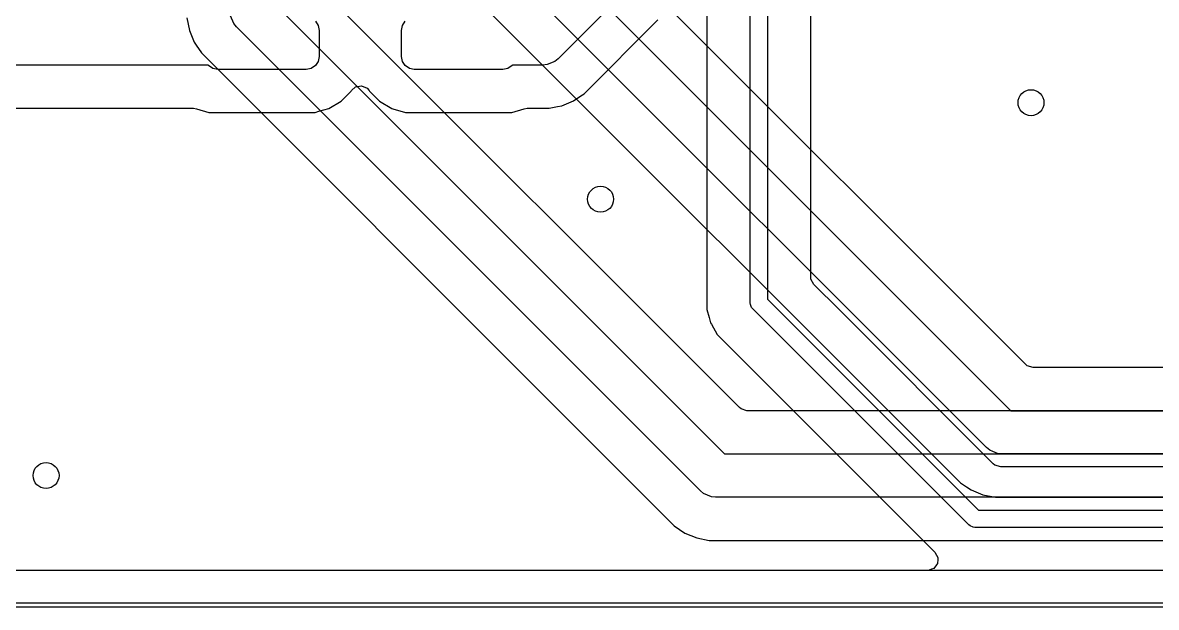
# Model space of a CAD drawing. Header units: inches. Extents: x 6.55 to 9.8, y -8.74 to -3.15.
# Drawn here: x 7.637 to 8.154, y -8.741 to -8.475 of the extents above; entities that cross this region are included whole.
import ezdxf

# ---------------------------------------------------------------- set-up
doc = ezdxf.new("R2010")
doc.units = ezdxf.units.IN
doc.header["$MEASUREMENT"] = 0
doc.layers.add('Edge.Cuts', color=254, linetype='CONTINUOUS', true_color=0xd0d2cd)

msp = doc.modelspace()

# ---------------------------------------------------------------- linework, layer by layer
at = {"layer": 'Edge.Cuts', "linetype": 'CONTINUOUS'}
for p, q in [((7.53296, -8.09733), (8.08721, -8.65157)), ((8.07617, -8.66838), (7.51904, -8.11125)), ((7.56487, -8.18495), (8.0643, -8.68437)), ((8.09394, -8.63044), (7.88658, -8.42308)), ((7.9685, -8.60236), (7.9685, -8.45261)), ((7.97638, -8.45261), (7.97638, -8.60073)), ((7.96356, -8.65013), (7.77235, -8.45891)), ((7.75121, -8.46564), (7.95683, -8.67126)), ((7.9105, -8.46168), (7.88098, -8.49121)), ((7.9488, -8.46437), (7.9488, -8.59895)), ((7.99608, -8.59055), (7.99608, -8.46437)), ((7.73319, -8.47518), (7.73172, -8.47164)), ((7.71182, -8.47263), (7.71296, -8.47834)), ((7.73319, -8.47519), (7.73319, -8.47518)), ((7.73441, -8.47668), (7.73319, -8.47519)), ((7.9458, -8.68806), (7.73441, -8.47668)), ((7.77042, -8.47417), (7.7717, -8.47609)), ((7.7717, -8.47609), (7.77215, -8.47835)), ((7.80955, -8.47835), (7.81, -8.47609)), ((7.81, -8.47609), (7.81128, -8.47417)), ((7.89285, -8.5072), (7.92649, -8.47356)), ((7.71296, -8.47834), (7.71296, -8.47834)), ((7.71296, -8.47834), (7.71519, -8.48371)), ((7.77215, -8.47835), (7.77215, -8.49016)), ((7.80955, -8.49016), (7.80955, -8.47835)), ((7.71519, -8.48371), (7.71519, -8.48371)), ((7.71519, -8.48371), (7.71611, -8.4851)), ((7.71611, -8.4851), (7.71611, -8.4851)), ((7.71611, -8.4851), (7.71842, -8.48855)), ((7.71842, -8.48855), (7.71842, -8.48855)), ((7.71842, -8.48855), (7.87733, -8.64746)), ((7.7717, -8.49242), (7.77042, -8.49433)), ((7.77215, -8.49016), (7.7717, -8.49242)), ((7.81, -8.49242), (7.80955, -8.49016)), ((7.81128, -8.49433), (7.81, -8.49242)), ((7.87948, -8.49244), (7.87594, -8.49391)), ((7.88098, -8.49121), (7.87948, -8.49244)), ((7.87948, -8.49244), (7.87948, -8.49244)), ((7.72155, -8.49409), (7.59843, -8.49409)), ((7.72171, -8.49433), (7.72155, -8.49409)), ((7.72363, -8.49561), (7.72171, -8.49433)), ((7.72589, -8.49606), (7.72363, -8.49561)), ((7.76624, -8.49606), (7.72589, -8.49606)), ((7.7685, -8.49561), (7.76624, -8.49606)), ((7.77042, -8.49433), (7.7685, -8.49561)), ((7.81319, -8.49561), (7.81128, -8.49433)), ((7.81545, -8.49606), (7.81319, -8.49561)), ((7.85581, -8.49606), (7.81545, -8.49606)), ((7.85807, -8.49561), (7.85581, -8.49606)), ((7.85998, -8.49433), (7.85807, -8.49561)), ((7.86014, -8.49409), (7.85998, -8.49433)), ((7.87402, -8.49409), (7.86014, -8.49409)), ((7.87594, -8.49391), (7.87402, -8.49409)), ((7.78206, -8.51055), (7.78664, -8.50598)), ((7.78664, -8.50597), (7.78665, -8.50596)), ((7.78664, -8.50598), (7.78664, -8.50597)), ((7.78665, -8.50596), (7.78683, -8.50574)), ((7.78683, -8.50574), (7.78686, -8.50576)), ((7.78686, -8.50576), (7.78865, -8.50409)), ((7.78865, -8.50409), (7.79136, -8.5036)), ((7.79136, -8.5036), (7.7939, -8.50465)), ((7.7939, -8.50465), (7.79486, -8.50574)), ((7.79486, -8.50574), (7.79487, -8.50574)), ((7.79487, -8.50574), (7.79503, -8.50594)), ((7.79503, -8.50594), (7.79505, -8.50597)), ((7.79505, -8.50597), (7.79506, -8.50598)), ((7.79506, -8.50598), (7.79506, -8.50598)), ((7.79506, -8.50598), (7.79506, -8.50598)), ((7.79506, -8.50598), (7.79963, -8.51055)), ((7.89135, -8.5082), (7.89285, -8.5072)), ((7.77649, -8.51385), (7.78206, -8.51055)), ((7.79963, -8.51055), (7.79963, -8.51055)), ((7.79963, -8.51055), (7.79963, -8.51055)), ((7.79963, -8.51055), (7.8052, -8.51385)), ((7.87693, -8.5138), (7.88077, -8.51304)), ((7.88077, -8.51304), (7.88263, -8.51266)), ((7.88263, -8.51266), (7.88801, -8.51044)), ((7.88801, -8.51044), (7.89135, -8.5082)), ((7.59552, -8.5138), (7.71477, -8.5138)), ((7.71477, -8.5138), (7.71613, -8.51399)), ((7.71613, -8.51399), (7.72185, -8.51565)), ((7.72185, -8.51565), (7.72185, -8.51565)), ((7.72185, -8.51565), (7.72185, -8.51565)), ((7.72185, -8.51565), (7.7233, -8.51577)), ((7.7233, -8.51577), (7.7233, -8.51577)), ((7.7233, -8.51577), (7.76883, -8.51577)), ((7.76883, -8.51577), (7.77028, -8.51565)), ((7.76883, -8.51577), (7.76883, -8.51577)), ((7.77028, -8.51565), (7.77192, -8.51518)), ((7.77028, -8.51565), (7.77028, -8.51565)), ((7.77028, -8.51565), (7.77028, -8.51565)), ((7.77192, -8.51518), (7.77649, -8.51385)), ((7.8052, -8.51385), (7.8057, -8.51399)), ((7.8057, -8.51399), (7.81141, -8.51565)), ((7.81141, -8.51565), (7.81141, -8.51565)), ((7.81141, -8.51565), (7.81141, -8.51565)), ((7.81141, -8.51565), (7.81287, -8.51577)), ((7.81287, -8.51577), (7.81287, -8.51577)), ((7.81287, -8.51577), (7.85839, -8.51577)), ((7.85839, -8.51577), (7.85985, -8.51565)), ((7.85839, -8.51577), (7.85839, -8.51577)), ((7.85985, -8.51565), (7.86556, -8.51399)), ((7.85985, -8.51565), (7.85985, -8.51565)), ((7.85985, -8.51565), (7.85985, -8.51565)), ((7.86556, -8.51399), (7.86692, -8.5138)), ((7.86692, -8.5138), (7.87693, -8.5138)), ((7.99619, -8.59159), (7.99608, -8.59055)), ((7.99751, -8.594), (7.99619, -8.59159)), ((8.00903, -8.60552), (7.99751, -8.594)), ((7.9488, -8.59895), (7.9488, -8.59895)), ((7.9488, -8.59895), (7.9488, -8.60547)), ((7.97638, -8.60073), (8.0725, -8.69685)), ((7.9488, -8.60547), (7.9488, -8.60547)), ((7.9488, -8.60547), (7.9488, -8.60547)), ((7.9488, -8.60547), (7.94978, -8.60914)), ((7.96858, -8.60313), (7.9685, -8.60236)), ((7.96917, -8.60455), (7.96858, -8.60313)), ((7.96966, -8.60515), (7.96917, -8.60455)), ((8.06808, -8.70357), (7.96966, -8.60515)), ((8.07923, -8.67572), (8.00903, -8.60552)), ((7.94978, -8.60914), (7.95041, -8.61149)), ((7.95041, -8.61149), (7.95082, -8.61219)), ((7.95082, -8.61219), (7.95082, -8.61219)), ((7.95082, -8.61219), (7.95352, -8.61688)), ((7.95352, -8.61688), (7.95352, -8.61688)), ((7.95352, -8.61688), (7.9582, -8.62156)), ((7.9582, -8.62156), (7.9582, -8.62156)), ((7.9582, -8.62156), (8.05195, -8.7153)), ((8.09475, -8.6311), (8.09394, -8.63044)), ((8.09739, -8.63187), (8.09475, -8.6311)), ((8.18787, -8.63187), (8.09739, -8.63187)), ((7.87733, -8.64746), (7.92981, -8.69994)), ((7.96438, -8.65078), (7.96356, -8.65013)), ((7.96702, -8.65156), (7.96438, -8.65078)), ((8.54716, -8.65156), (7.96702, -8.65156)), ((8.08721, -8.65157), (9.09041, -8.65157)), ((7.95683, -8.67126), (8.55734, -8.67126)), ((8.07766, -8.6696), (8.07617, -8.66838)), ((8.07909, -8.67019), (8.07766, -8.6696)), ((8.08121, -8.67107), (8.07909, -8.67019)), ((8.08313, -8.67126), (8.08121, -8.67107)), ((9.09449, -8.67126), (8.08313, -8.67126)), ((8.08004, -8.67637), (8.07923, -8.67572)), ((8.08268, -8.67715), (8.08004, -8.67637)), ((8.22953, -8.67715), (8.08268, -8.67715)), ((7.94729, -8.68929), (7.9458, -8.68806)), ((8.0643, -8.68437), (8.06709, -8.68623)), ((8.06709, -8.68623), (8.06709, -8.68623)), ((8.06709, -8.68623), (8.06914, -8.6876)), ((8.06914, -8.6876), (8.06914, -8.6876)), ((8.06914, -8.6876), (8.07451, -8.68983)), ((7.95084, -8.69076), (7.94729, -8.68929)), ((7.94729, -8.68929), (7.94729, -8.68929)), ((7.95276, -8.69094), (7.95084, -8.69076)), ((8.56142, -8.69094), (7.95276, -8.69094)), ((8.07451, -8.68983), (8.07451, -8.68983)), ((8.07451, -8.68983), (8.07451, -8.68983)), ((8.07451, -8.68983), (8.07451, -8.68983)), ((8.07451, -8.68983), (8.08022, -8.69096)), ((8.08022, -8.69096), (8.08022, -8.69096)), ((8.08022, -8.69096), (9.0974, -8.69096)), ((8.0725, -8.69685), (9.32908, -8.69685)), ((7.92981, -8.69994), (7.92981, -8.69994)), ((7.92981, -8.69994), (7.93207, -8.7022)), ((7.93207, -8.7022), (7.93392, -8.70405)), ((7.93392, -8.70405), (7.93876, -8.70729)), ((8.06868, -8.70406), (8.06808, -8.70357)), ((8.0701, -8.70465), (8.06868, -8.70406)), ((7.93876, -8.70729), (7.93876, -8.70729)), ((7.93876, -8.70729), (7.94414, -8.70951)), ((8.07087, -8.70472), (8.0701, -8.70465)), ((9.33071, -8.70472), (8.07087, -8.70472)), ((7.94414, -8.70951), (7.94414, -8.70951)), ((7.94414, -8.70951), (7.94414, -8.70951)), ((7.94414, -8.70951), (7.94414, -8.70951)), ((7.94414, -8.70951), (7.94985, -8.71065)), ((7.94985, -8.71065), (7.94985, -8.71065)), ((7.94985, -8.71065), (8.56433, -8.71065)), ((8.05195, -8.7153), (8.05195, -8.7153)), ((8.05195, -8.7153), (8.0526, -8.71596)), ((8.0526, -8.71596), (8.0527, -8.71606)), ((8.0527, -8.71606), (8.05346, -8.71745)), ((8.05346, -8.71745), (8.05402, -8.71847)), ((8.05395, -8.71937), (8.05382, -8.72121)), ((8.05402, -8.71847), (8.05395, -8.71937)), ((8.05402, -8.71847), (8.05402, -8.71847)), ((8.05402, -8.71847), (8.05402, -8.71847)), ((8.04925, -8.72439), (7.57451, -8.72439)), ((9.64416, -8.72439), (7.57451, -8.72439)), ((9.64416, -8.72439), (7.57451, -8.72439)), ((9.64416, -8.72439), (7.57451, -8.72439)), ((8.0496, -8.72438), (8.04925, -8.72439)), ((8.05116, -8.72379), (8.0496, -8.72438)), ((8.05217, -8.72342), (8.05116, -8.72379)), ((8.05341, -8.72176), (8.05217, -8.72342)), ((8.05217, -8.72342), (8.05217, -8.72342)), ((8.05217, -8.72342), (8.05217, -8.72342)), ((8.05382, -8.72121), (8.05341, -8.72176)), ((8.05382, -8.72121), (8.05382, -8.72121)), ((8.05382, -8.72121), (8.05382, -8.72121)), ((6.55492, -8.73917), (9.80217, -8.73917)), ((9.80315, -8.74114), (6.55394, -8.74114))]:
    msp.add_line(p, q, dxfattribs=at)
at = {"layer": 'Edge.Cuts'}
for centre in [(8.09647, -8.51125), (8.09647, -8.51125), (8.09647, -8.51125), (8.09647, -8.51125), (7.90033, -8.55522), (7.90033, -8.55522), (7.90033, -8.55522), (7.90033, -8.55522), (7.64764, -8.6811), (7.64764, -8.6811), (7.64764, -8.6811), (7.64764, -8.6811)]:
    msp.add_circle(centre, 0.00591, dxfattribs=at)

doc.saveas('drawing.dxf')
